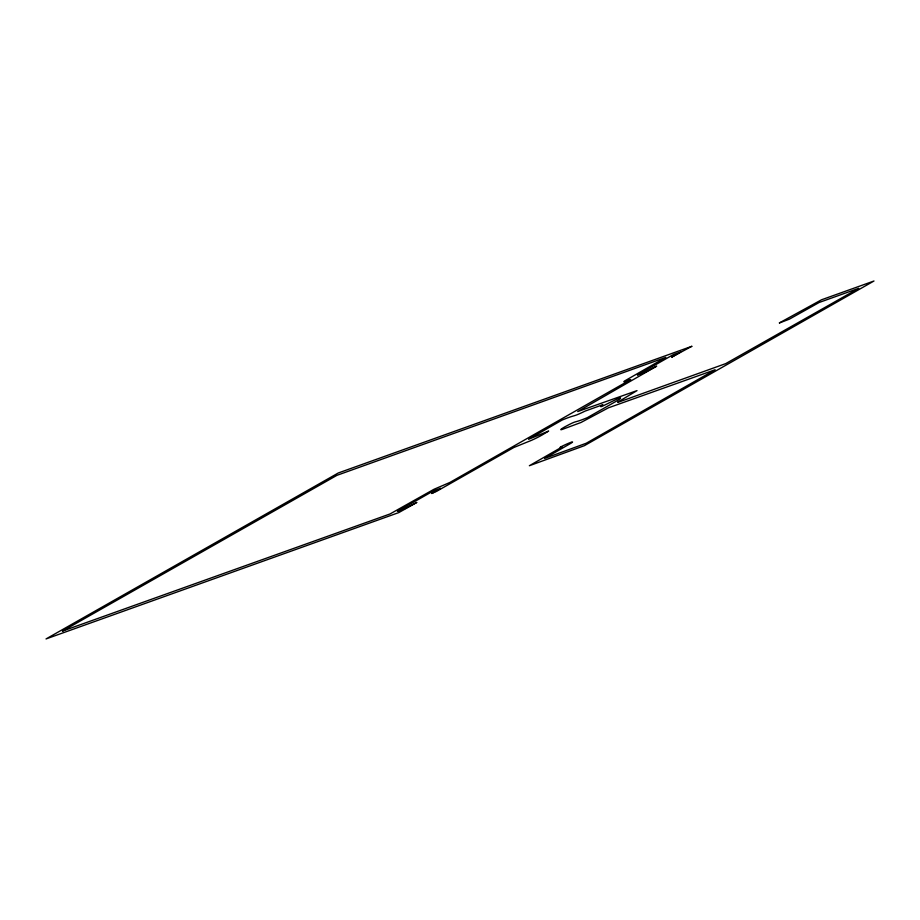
<?xml version="1.0" encoding="UTF-8"?>
<svg xmlns="http://www.w3.org/2000/svg" width="920" height="920" viewBox="0 0 920 920"><rect width="100%" height="100%" fill="white"/><g stroke="black" fill="none" stroke-linecap="round" stroke-linejoin="round"><path stroke-width="1.38" d="M779.366 322.92L821.537 299.782L873.988 281.002L584.395 445.671L529.356 465.738L562.246 446.855C552.678 450.202 578.795 438.161 571.124 443.152L544.582 458.447L586.293 443.221L715.139 369.736L608.465 407.801L580.991 422.487L562.615 429.295A10.603 0.851 -26.5 0 1 564.65 426.96C579.232 419.152 571.308 424.212 587.282 417.691L619.091 399.625C628.325 391.828 591.698 412.976 602.887 404.719L585.143 411.079C571.044 417.933 577.277 413.827 562.108 420.06L528.574 439.3L548.665 431.054L541.914 435.114A10.603 0.851 -26.5 0 1 528.632 441.485L513.854 447.499L436.563 491.36L431.698 493.511L440.68 488.278L433.515 490.843L397.417 511.347L404.581 508.783L416.691 502.458M416.691 502.527L398.797 512.589L46.034 638.94L338.284 472.983L691.806 346.311M691.782 346.346L671.657 357.202L680.662 351.969L673.497 354.534L637.399 375.038L644.563 372.462L656.684 366.148L577.714 411.562L637.008 390.62L617.642 402.235L618.562 402.132L725.754 363.607L858.751 288.305L819.202 302.461L789.394 319.148L779.47 322.954M62.491 631.097L390.011 513.969L433.987 489.279L449.765 482.517L630.74 379.558L624.783 381.604A7.36 0.586 -26.5 0 1 626.566 379.845L665.838 357.362L336.927 475.341L62.491 631.097"/></g></svg>
